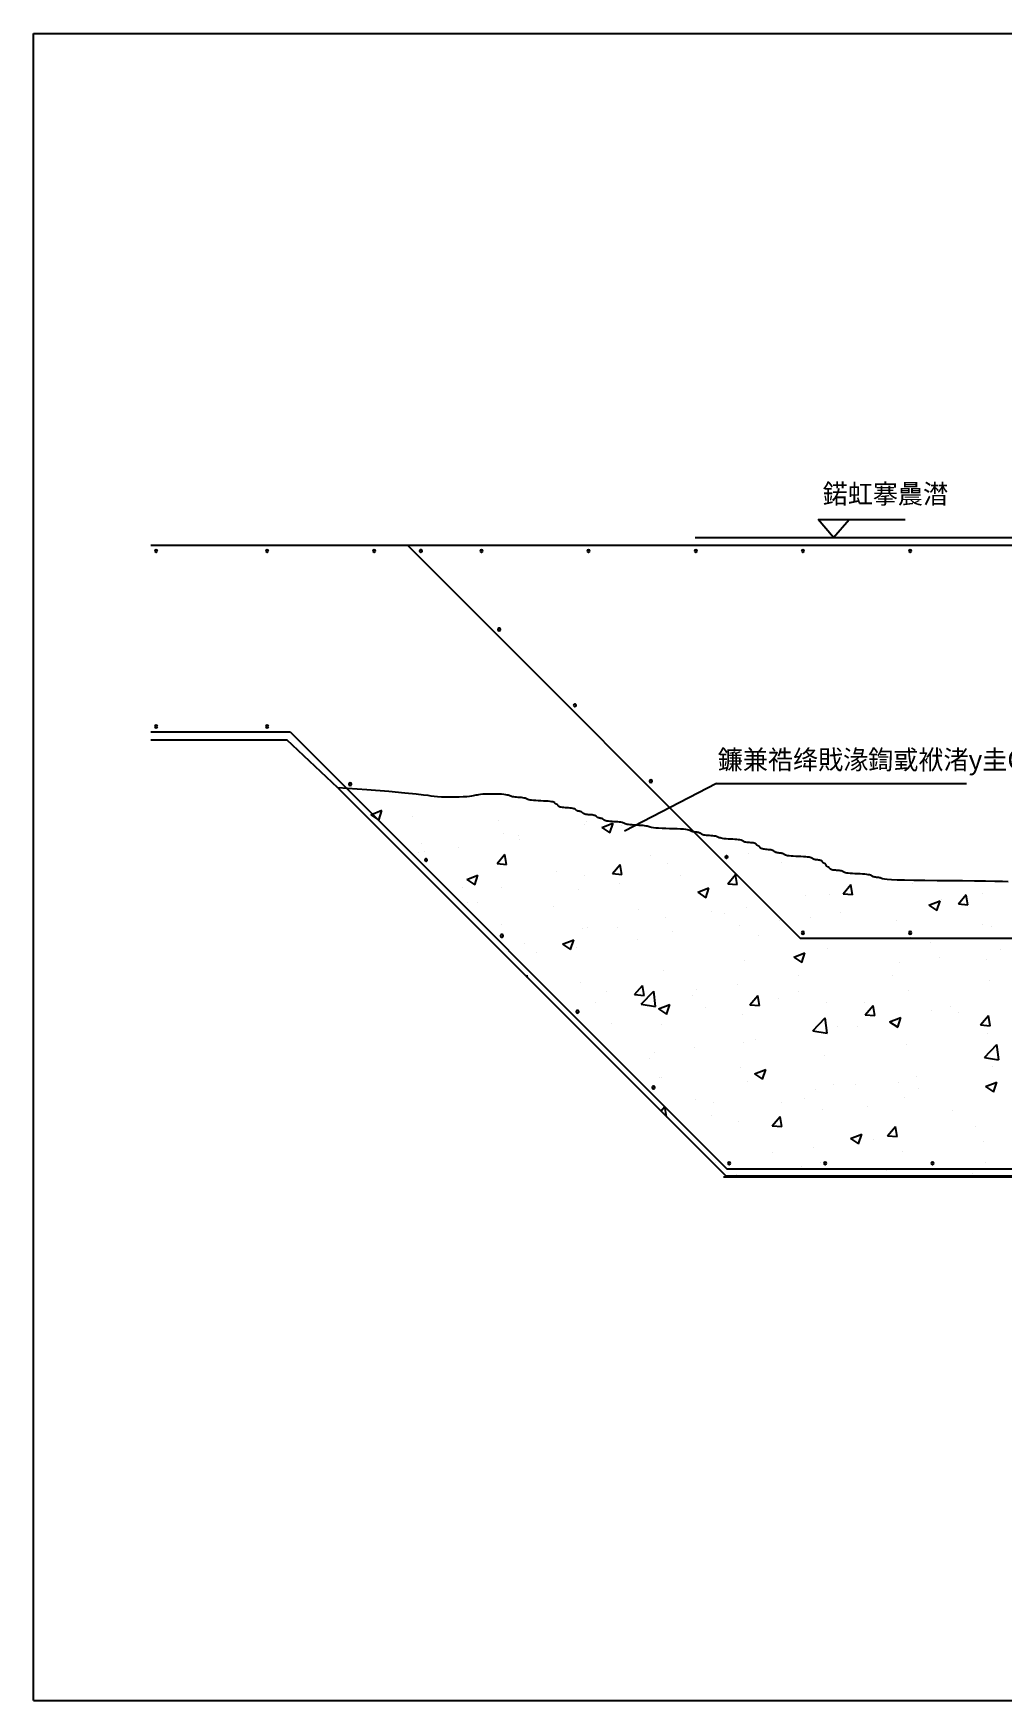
# Model space of a CAD drawing. Header units: metres. Extents: x 0 to 440, y 0 to 311.
# Drawn here: x 0 to 180.9, y 0 to 311 of the extents above; entities that cross this region are included whole.
import ezdxf

# ---------------------------------------------------------------- set-up
doc = ezdxf.new("R2010")
doc.units = ezdxf.units.M
doc.layers.add(' ', color=7, linetype='Continuous')

msp = doc.modelspace()

# ---------------------------------------------------------------- linework, layer by layer
at = {"layer": ' '}
for p, q in [((146.43, 220.32), (162.69, 220.32)), ((149.33, 216.94), (146.43, 220.32)), ((149.33, 216.94), (152.23, 220.32)), ((21.93, 179.21), (47.32, 179.21)), ((56.79, 170.26), (47.32, 179.21)), ((127.47, 171.06), (110.29, 162.2)), ((127.47, 171.06), (174.15, 171.06)), ((56.79, 170.26), (129.19, 97.87)), ((62.24, 169.88), (56.79, 170.26)), ((66.35, 169.56), (62.24, 169.88)), ((69.34, 169.3), (66.35, 169.56)), ((71.41, 169.09), (69.34, 169.3)), ((72.78, 168.93), (71.41, 169.09)), ((73.66, 168.81), (72.78, 168.93)), ((74.26, 168.71), (73.66, 168.81)), ((74.8, 168.65), (74.26, 168.71)), ((75.43, 168.59), (74.8, 168.65)), ((76.17, 168.55), (75.43, 168.59)), ((76.98, 168.53), (76.17, 168.55)), ((77.83, 168.52), (76.98, 168.53)), ((78.67, 168.52), (77.83, 168.52)), ((79.48, 168.53), (78.67, 168.52)), ((80.22, 168.56), (79.48, 168.53)), ((80.86, 168.59), (80.22, 168.56)), ((81.36, 168.64), (80.86, 168.59)), ((81.75, 168.69), (81.36, 168.64)), ((82.06, 168.75), (81.75, 168.69)), ((82.32, 168.81), (82.06, 168.75)), ((82.55, 168.87), (82.32, 168.81)), ((82.8, 168.93), (82.55, 168.87)), ((83.09, 168.98), (82.8, 168.93)), ((83.45, 169.02), (83.09, 168.98)), ((83.9, 169.06), (83.45, 169.02)), ((84.43, 169.08), (83.9, 169.06)), ((85.01, 169.1), (84.43, 169.08)), ((85.62, 169.1), (85.01, 169.1)), ((86.22, 169.1), (85.62, 169.1)), ((86.8, 169.08), (86.22, 169.1)), ((87.33, 169.06), (86.8, 169.08)), ((87.78, 169.02), (87.33, 169.06)), ((88.14, 168.98), (87.78, 169.02)), ((88.41, 168.93), (88.14, 168.98)), ((88.63, 168.87), (88.41, 168.93)), ((88.8, 168.81), (88.63, 168.87)), ((88.94, 168.75), (88.8, 168.81)), ((89.07, 168.69), (88.94, 168.75)), ((89.22, 168.64), (89.07, 168.69)), ((89.4, 168.59), (89.22, 168.64)), ((89.63, 168.56), (89.4, 168.59)), ((89.89, 168.53), (89.63, 168.56)), ((90.18, 168.5), (89.89, 168.53)), ((90.49, 168.48), (90.18, 168.5)), ((90.79, 168.46), (90.49, 168.48)), ((91.08, 168.44), (90.79, 168.46)), ((91.34, 168.41), (91.08, 168.44)), ((91.57, 168.37), (91.34, 168.41)), ((91.75, 168.33), (91.57, 168.37)), ((91.89, 168.28), (91.75, 168.33)), ((92.02, 168.22), (91.89, 168.28)), ((92.15, 168.16), (92.02, 168.22)), ((92.29, 168.1), (92.15, 168.16)), ((92.47, 168.04), (92.29, 168.1)), ((92.69, 167.99), (92.47, 168.04)), ((92.97, 167.94), (92.69, 167.99)), ((93.34, 167.91), (92.97, 167.94)), ((60.81, 167.56), (60.81, 167.56)), ((62.95, 165.26), (65.05, 166.07)), ((62.95, 165.26), (64.44, 164.26)), ((64.44, 164.25), (65.05, 166.06)), ((70.8, 164.85), (70.8, 164.85)), ((93.76, 167.88), (93.34, 167.91)), ((94.22, 167.86), (93.76, 167.88)), ((94.71, 167.83), (94.22, 167.86)), ((95.19, 167.81), (94.71, 167.83)), ((95.65, 167.79), (95.19, 167.81)), ((96.08, 167.76), (95.65, 167.79)), ((96.44, 167.73), (96.08, 167.76)), ((96.72, 167.68), (96.44, 167.73)), ((96.94, 167.63), (96.72, 167.68)), ((97.1, 167.57), (96.94, 167.63)), ((97.21, 167.51), (97.1, 167.57)), ((97.28, 167.45), (97.21, 167.51)), ((97.33, 167.39), (97.28, 167.45)), ((97.37, 167.34), (97.33, 167.39)), ((97.41, 167.29), (97.37, 167.34)), ((97.46, 167.26), (97.41, 167.29)), ((97.51, 167.23), (97.46, 167.26)), ((97.57, 167.21), (97.51, 167.23)), ((97.63, 167.19), (97.57, 167.21)), ((97.69, 167.17), (97.63, 167.19)), ((97.75, 167.14), (97.69, 167.17)), ((97.8, 167.11), (97.75, 167.14)), ((97.84, 167.08), (97.8, 167.11)), ((97.88, 167.03), (97.84, 167.08)), ((97.91, 166.98), (97.88, 167.03)), ((97.95, 166.92), (97.91, 166.98)), ((98.01, 166.86), (97.95, 166.92)), ((98.08, 166.8), (98.01, 166.86)), ((98.18, 166.74), (98.08, 166.8)), ((98.31, 166.69), (98.18, 166.74)), ((98.49, 166.65), (98.31, 166.69)), ((98.72, 166.61), (98.49, 166.65)), ((98.98, 166.58), (98.72, 166.61)), ((99.27, 166.56), (98.98, 166.58)), ((99.57, 166.54), (99.27, 166.56)), ((99.88, 166.52), (99.57, 166.54)), ((100.17, 166.49), (99.88, 166.52)), ((100.43, 166.47), (100.17, 166.49)), ((100.66, 166.43), (100.43, 166.47)), ((100.84, 166.38), (100.66, 166.43)), ((100.97, 166.33), (100.84, 166.38)), ((101.08, 166.27), (100.97, 166.33)), ((101.16, 166.21), (101.08, 166.27)), ((101.22, 166.15), (101.16, 166.21)), ((101.28, 166.09), (101.22, 166.15)), ((101.34, 166.04), (101.28, 166.09)), ((101.41, 166), (101.34, 166.04)), ((101.5, 165.96), (101.41, 166)), ((101.61, 165.93), (101.5, 165.96)), ((101.73, 165.91), (101.61, 165.93)), ((101.85, 165.89), (101.73, 165.91)), ((101.97, 165.87), (101.85, 165.89)), ((102.08, 165.85), (101.97, 165.87)), ((102.19, 165.82), (102.08, 165.85)), ((102.28, 165.78), (102.19, 165.82)), ((102.35, 165.74), (102.28, 165.78)), ((102.41, 165.68), (102.35, 165.74)), ((102.47, 165.63), (102.41, 165.68)), ((102.52, 165.56), (102.47, 165.63)), ((102.59, 165.5), (102.52, 165.56)), ((102.68, 165.45), (102.59, 165.5)), ((102.79, 165.39), (102.68, 165.45)), ((102.93, 165.35), (102.79, 165.39)), ((103.11, 165.31), (102.93, 165.35)), ((103.32, 165.28), (103.11, 165.31)), ((103.55, 165.26), (103.32, 165.28)), ((103.79, 165.24), (103.55, 165.26)), ((104.04, 165.22), (103.79, 165.24)), ((104.27, 165.2), (104.04, 165.22)), ((104.48, 165.17), (104.27, 165.2)), ((104.66, 165.13), (104.48, 165.17)), ((104.8, 165.09), (104.66, 165.13)), ((104.91, 165.03), (104.8, 165.09)), ((105, 164.98), (104.91, 165.03)), ((105.07, 164.92), (105, 164.98)), ((105.12, 164.86), (105.07, 164.92)), ((105.18, 164.8), (105.12, 164.86)), ((86.81, 164.17), (86.81, 164.17)), ((87.65, 161.72), (87.65, 161.72)), ((102.83, 163.49), (102.83, 163.49)), ((103.23, 163.97), (103.23, 163.97)), ((105.24, 164.75), (105.18, 164.8)), ((105.31, 164.7), (105.24, 164.75)), ((105.4, 164.66), (105.31, 164.7)), ((105.51, 164.64), (105.4, 164.66)), ((105.62, 164.61), (105.51, 164.64)), ((105.74, 164.59), (105.62, 164.61)), ((105.86, 164.57), (105.74, 164.59)), ((105.98, 164.55), (105.86, 164.57)), ((106.08, 164.52), (105.98, 164.55)), ((106.06, 162.86), (108.16, 163.67)), ((106.06, 162.86), (107.55, 161.85)), ((106.18, 164.48), (106.08, 164.52)), ((106.25, 164.44), (106.18, 164.48)), ((106.31, 164.39), (106.25, 164.44)), ((106.37, 164.33), (106.31, 164.39)), ((106.45, 164.27), (106.37, 164.33)), ((106.54, 164.21), (106.45, 164.27)), ((106.66, 164.15), (106.54, 164.21)), ((106.83, 164.1), (106.66, 164.15)), ((107.04, 164.05), (106.83, 164.1)), ((107.31, 164.02), (107.04, 164.05)), ((107.63, 163.99), (107.31, 164.02)), ((107.56, 161.85), (108.17, 163.66)), ((107.98, 163.96), (107.63, 163.99)), ((108.34, 163.94), (107.98, 163.96)), ((108.7, 163.92), (108.34, 163.94)), ((109.05, 163.9), (108.7, 163.92)), ((109.37, 163.87), (109.05, 163.9)), ((109.64, 163.84), (109.37, 163.87)), ((109.85, 163.79), (109.64, 163.84)), ((109.68, 163.2), (109.68, 163.2)), ((110.02, 163.74), (109.85, 163.79)), ((110.17, 163.68), (110.02, 163.74)), ((110.3, 163.62), (110.17, 163.68)), ((110.44, 163.56), (110.3, 163.62)), ((110.6, 163.5), (110.44, 163.56)), ((110.79, 163.45), (110.6, 163.5)), ((111.04, 163.4), (110.79, 163.45)), ((111.36, 163.37), (111.04, 163.4)), ((111.73, 163.34), (111.36, 163.37)), ((112.14, 163.32), (111.73, 163.34)), ((112.56, 163.29), (112.14, 163.32)), ((112.98, 163.27), (112.56, 163.29)), ((113.39, 163.25), (112.98, 163.27)), ((113.76, 163.22), (113.39, 163.25)), ((114.07, 163.19), (113.76, 163.22)), ((114.33, 163.14), (114.07, 163.19)), ((114.53, 163.09), (114.33, 163.14)), ((114.71, 163.03), (114.53, 163.09)), ((114.9, 162.97), (114.71, 163.03)), ((115.11, 162.91), (114.9, 162.97)), ((115.37, 162.85), (115.11, 162.91)), ((115.7, 162.8), (115.37, 162.85)), ((116.13, 162.75), (115.7, 162.8)), ((116.67, 162.72), (116.13, 162.75)), ((117.31, 162.69), (116.67, 162.72)), ((118, 162.67), (117.31, 162.69)), ((118.73, 162.65), (118, 162.67)), ((119.45, 162.63), (118.73, 162.65)), ((120.15, 162.6), (119.45, 162.63)), ((120.78, 162.57), (120.15, 162.6)), ((121.32, 162.54), (120.78, 162.57)), ((121.75, 162.49), (121.32, 162.54)), ((122.08, 162.44), (121.75, 162.49)), ((122.32, 162.38), (122.08, 162.44)), ((122.5, 162.32), (122.32, 162.38)), ((122.63, 162.26), (122.5, 162.32)), ((122.74, 162.2), (122.63, 162.26)), ((122.84, 162.15), (122.74, 162.2)), ((122.95, 162.11), (122.84, 162.15)), ((123.08, 162.07), (122.95, 162.11)), ((123.24, 162.04), (123.08, 162.07)), ((123.41, 162.02), (123.24, 162.04)), ((123.6, 162), (123.41, 162.02)), ((123.78, 161.98), (123.6, 162)), ((123.95, 161.95), (123.78, 161.98)), ((124.11, 161.93), (123.95, 161.95)), ((124.24, 161.89), (124.11, 161.93)), ((124.35, 161.84), (124.24, 161.89)), ((124.44, 161.79), (124.35, 161.84)), ((124.52, 161.73), (124.44, 161.79)), ((124.6, 161.67), (124.52, 161.73)), ((72.49, 159.8), (72.49, 159.8)), ((79.38, 159.21), (79.38, 159.21)), ((90.44, 161.3), (90.44, 161.3)), ((90.74, 160.7), (90.74, 160.7)), ((124.68, 161.61), (124.6, 161.67)), ((124.79, 161.56), (124.68, 161.61)), ((124.93, 161.5), (124.79, 161.56)), ((125.11, 161.46), (124.93, 161.5)), ((125.34, 161.42), (125.11, 161.46)), ((125.6, 161.39), (125.34, 161.42)), ((125.89, 161.37), (125.6, 161.39)), ((126.19, 161.35), (125.89, 161.37)), ((126.49, 161.33), (126.19, 161.35)), ((126.78, 161.31), (126.49, 161.33)), ((127.05, 161.28), (126.78, 161.31)), ((127.27, 161.24), (127.05, 161.28)), ((127.45, 161.2), (127.27, 161.24)), ((127.6, 161.14), (127.45, 161.2)), ((127.72, 161.09), (127.6, 161.14)), ((127.84, 161.03), (127.72, 161.09)), ((127.97, 160.96), (127.84, 161.03)), ((128.13, 160.91), (127.97, 160.96)), ((128.32, 160.85), (128.13, 160.91)), ((128.57, 160.81), (128.32, 160.85)), ((128.89, 160.77), (128.57, 160.81)), ((129.26, 160.74), (128.89, 160.77)), ((129.66, 160.72), (129.26, 160.74)), ((130.09, 160.7), (129.66, 160.72)), ((130.51, 160.68), (130.09, 160.7)), ((130.92, 160.66), (130.51, 160.68)), ((131.29, 160.63), (130.92, 160.66)), ((131.6, 160.59), (131.29, 160.63)), ((131.85, 160.55), (131.6, 160.59)), ((132.05, 160.49), (131.85, 160.55)), ((132.2, 160.44), (132.05, 160.49)), ((132.32, 160.38), (132.2, 160.44)), ((132.43, 160.32), (132.32, 160.38)), ((132.53, 160.26), (132.43, 160.32)), ((132.65, 160.21), (132.53, 160.26)), ((132.79, 160.16), (132.65, 160.21)), ((132.97, 160.12), (132.79, 160.16)), ((133.19, 160.1), (132.97, 160.12)), ((133.42, 160.07), (133.19, 160.1)), ((133.66, 160.05), (133.42, 160.07)), ((133.9, 160.03), (133.66, 160.05)), ((134.13, 160.01), (133.9, 160.03)), ((134.34, 159.98), (134.13, 160.01)), ((134.52, 159.94), (134.34, 159.98)), ((134.67, 159.9), (134.52, 159.94)), ((134.78, 159.85), (134.67, 159.9)), ((134.86, 159.79), (134.78, 159.85)), ((134.92, 159.73), (134.86, 159.79)), ((134.96, 159.67), (134.92, 159.73)), ((135, 159.61), (134.96, 159.67)), ((135.03, 159.56), (135, 159.61)), ((135.07, 159.51), (135.03, 159.56)), ((135.11, 159.48), (135.07, 159.51)), ((135.16, 159.45), (135.11, 159.48)), ((135.22, 159.42), (135.16, 159.45)), ((135.28, 159.4), (135.22, 159.42)), ((135.34, 159.38), (135.28, 159.4)), ((135.4, 159.36), (135.34, 159.38)), ((135.45, 159.33), (135.4, 159.36)), ((135.5, 159.3), (135.45, 159.33)), ((135.53, 159.25), (135.5, 159.3)), ((135.57, 159.2), (135.53, 159.25)), ((135.6, 159.14), (135.57, 159.2)), ((135.65, 159.08), (135.6, 159.14)), ((135.71, 159.02), (135.65, 159.08)), ((135.79, 158.96), (135.71, 159.02)), ((135.9, 158.91), (135.79, 158.96)), ((136.04, 158.86), (135.9, 158.91)), ((136.22, 158.83), (136.04, 158.86)), ((136.43, 158.8), (136.22, 158.83)), ((136.66, 158.78), (136.43, 158.8)), ((136.9, 158.76), (136.66, 158.78)), ((137.15, 158.73), (136.9, 158.76)), ((137.38, 158.71), (137.15, 158.73)), ((137.59, 158.68), (137.38, 158.71)), ((137.77, 158.65), (137.59, 158.68)), ((137.91, 158.6), (137.77, 158.65)), ((71.87, 158.22), (71.87, 158.22)), ((72.94, 158.3), (72.94, 158.3)), ((86.52, 156.14), (87.97, 157.87)), ((86.52, 156.14), (88.32, 155.99)), ((88.32, 155.98), (87.97, 157.86)), ((108.04, 154.26), (109.49, 155.99)), ((109.84, 154.1), (109.49, 155.98)), ((115.12, 157.72), (115.12, 157.72)), ((118.27, 156.1), (118.27, 156.1)), ((133.42, 158.02), (133.42, 158.02)), ((138.03, 158.55), (137.91, 158.6)), ((138.11, 158.49), (138.03, 158.55)), ((138.19, 158.43), (138.11, 158.49)), ((138.26, 158.37), (138.19, 158.43)), ((138.33, 158.31), (138.26, 158.37)), ((138.42, 158.26), (138.33, 158.31)), ((138.53, 158.21), (138.42, 158.26)), ((138.66, 158.18), (138.53, 158.21)), ((138.82, 158.15), (138.66, 158.18)), ((139, 158.13), (138.82, 158.15)), ((139.18, 158.11), (139, 158.13)), ((139.36, 158.09), (139.18, 158.11)), ((139.53, 158.06), (139.36, 158.09)), ((139.69, 158.03), (139.53, 158.06)), ((139.61, 156.35), (139.61, 156.35)), ((139.83, 158), (139.69, 158.03)), ((139.94, 157.95), (139.83, 158)), ((140.03, 157.9), (139.94, 157.95)), ((140.12, 157.84), (140.03, 157.9)), ((140.22, 157.78), (140.12, 157.84)), ((140.35, 157.72), (140.22, 157.78)), ((140.51, 157.66), (140.35, 157.72)), ((140.73, 157.61), (140.51, 157.66)), ((141.02, 157.57), (140.73, 157.61)), ((141.38, 157.53), (141.02, 157.57)), ((141.8, 157.5), (141.38, 157.53)), ((142.26, 157.48), (141.8, 157.5)), ((142.75, 157.46), (142.26, 157.48)), ((143.23, 157.44), (142.75, 157.46)), ((143.69, 157.41), (143.23, 157.44)), ((144.12, 157.39), (143.69, 157.41)), ((144.48, 157.35), (144.12, 157.39)), ((144.77, 157.31), (144.48, 157.35)), ((144.98, 157.25), (144.77, 157.31)), ((145.15, 157.19), (144.98, 157.25)), ((145.28, 157.13), (145.15, 157.19)), ((145.38, 157.07), (145.28, 157.13)), ((145.47, 157.02), (145.38, 157.07)), ((145.56, 156.96), (145.47, 157.02)), ((145.67, 156.92), (145.56, 156.96)), ((145.8, 156.88), (145.67, 156.92)), ((145.96, 156.85), (145.8, 156.88)), ((146.14, 156.83), (145.96, 156.85)), ((146.32, 156.81), (146.14, 156.83)), ((146.5, 156.79), (146.32, 156.81)), ((146.67, 156.77), (146.5, 156.79)), ((146.83, 156.74), (146.67, 156.77)), ((146.97, 156.7), (146.83, 156.74)), ((147.07, 156.66), (146.97, 156.7)), ((147.16, 156.6), (147.07, 156.66)), ((147.22, 156.55), (147.16, 156.6)), ((147.27, 156.49), (147.22, 156.55)), ((147.3, 156.43), (147.27, 156.49)), ((147.33, 156.37), (147.3, 156.43)), ((147.36, 156.31), (147.33, 156.37)), ((147.4, 156.27), (147.36, 156.31)), ((147.45, 156.23), (147.4, 156.27)), ((147.5, 156.21), (147.45, 156.23)), ((147.56, 156.18), (147.5, 156.21)), ((147.62, 156.16), (147.56, 156.18)), ((147.68, 156.14), (147.62, 156.16)), ((147.74, 156.12), (147.68, 156.14)), ((147.79, 156.09), (147.74, 156.12)), ((147.83, 156.05), (147.79, 156.09)), ((147.87, 156.01), (147.83, 156.05)), ((147.9, 155.96), (147.87, 156.01)), ((147.92, 155.9), (147.9, 155.96)), ((147.94, 155.84), (147.92, 155.9)), ((147.96, 155.78), (147.94, 155.84)), ((147.99, 155.72), (147.96, 155.78)), ((148.01, 155.67), (147.99, 155.72)), ((148.05, 155.62), (148.01, 155.67)), ((148.09, 155.59), (148.05, 155.62)), ((148.15, 155.56), (148.09, 155.59)), ((148.21, 155.53), (148.15, 155.56)), ((148.27, 155.51), (148.21, 155.53)), ((148.33, 155.49), (148.27, 155.51)), ((80.86, 153.18), (82.96, 153.99)), ((80.86, 153.18), (82.35, 152.18)), ((82.35, 152.17), (82.96, 153.98)), ((97.62, 154.71), (97.62, 154.71)), ((102.86, 153.99), (102.86, 153.99)), ((108.04, 154.26), (109.84, 154.11)), ((120.67, 153.85), (120.67, 153.85)), ((129.56, 152.38), (131.01, 154.1)), ((131.36, 152.22), (131.01, 154.1)), ((148.38, 155.47), (148.33, 155.49)), ((148.44, 155.44), (148.38, 155.47)), ((148.48, 155.4), (148.44, 155.44)), ((148.52, 155.36), (148.48, 155.4)), ((148.55, 155.31), (148.52, 155.36)), ((148.59, 155.25), (148.55, 155.31)), ((148.63, 155.19), (148.59, 155.25)), ((148.69, 155.13), (148.63, 155.19)), ((148.77, 155.07), (148.69, 155.13)), ((148.88, 155.02), (148.77, 155.07)), ((149.02, 154.97), (148.88, 155.02)), ((149.2, 154.94), (149.02, 154.97)), ((149.42, 154.91), (149.2, 154.94)), ((149.65, 154.89), (149.42, 154.91)), ((149.89, 154.86), (149.65, 154.89)), ((150.13, 154.84), (149.89, 154.86)), ((150.36, 154.82), (150.13, 154.84)), ((150.57, 154.79), (150.36, 154.82)), ((150.75, 154.76), (150.57, 154.79)), ((150.9, 154.71), (150.75, 154.76)), ((151.02, 154.66), (150.9, 154.71)), ((151.13, 154.6), (151.02, 154.66)), ((151.24, 154.54), (151.13, 154.6)), ((151.38, 154.48), (151.24, 154.54)), ((151.55, 154.42), (151.38, 154.48)), ((151.77, 154.37), (151.55, 154.42)), ((152.05, 154.32), (151.77, 154.37)), ((152.41, 154.29), (152.05, 154.32)), ((152.84, 154.26), (152.41, 154.29)), ((153.3, 154.24), (152.84, 154.26)), ((153.78, 154.22), (153.3, 154.24)), ((154.27, 154.2), (153.78, 154.22)), ((154.73, 154.17), (154.27, 154.2)), ((155.15, 154.14), (154.73, 154.17)), ((155.52, 154.11), (155.15, 154.14)), ((155.8, 154.06), (155.52, 154.11)), ((156.02, 154.01), (155.8, 154.06)), ((156.19, 153.95), (156.02, 154.01)), ((156.31, 153.89), (156.19, 153.95)), ((156.41, 153.83), (156.31, 153.89)), ((156.5, 153.77), (156.41, 153.83)), ((156.6, 153.72), (156.5, 153.77)), ((156.71, 153.68), (156.6, 153.72)), ((156.84, 153.64), (156.71, 153.68)), ((157, 153.61), (156.84, 153.64)), ((157.17, 153.59), (157, 153.61)), ((157.35, 153.57), (157.17, 153.59)), ((157.54, 153.55), (157.35, 153.57)), ((157.71, 153.52), (157.54, 153.55)), ((157.87, 153.5), (157.71, 153.52)), ((158, 153.46), (157.87, 153.5)), ((158.12, 153.41), (158, 153.46)), ((158.26, 153.36), (158.12, 153.41)), ((158.47, 153.3), (158.26, 153.36)), ((158.82, 153.24), (158.47, 153.3)), ((159.34, 153.18), (158.82, 153.24)), ((160.1, 153.12), (159.34, 153.18)), ((161.16, 153.07), (160.1, 153.12)), ((162.55, 153.03), (161.16, 153.07)), ((164.31, 152.99), (162.55, 153.03)), ((164.04, 152.39), (164.04, 152.39)), ((166.37, 152.96), (164.31, 152.99)), ((168.63, 152.94), (166.37, 152.96)), ((170.99, 152.92), (168.63, 152.94)), ((173.35, 152.9), (170.99, 152.92)), ((175.6, 152.87), (173.35, 152.9)), ((177.66, 152.85), (175.6, 152.87)), ((179.43, 152.81), (177.66, 152.85)), ((180.82, 152.77), (179.43, 152.81)), ((181.87, 152.71), (180.82, 152.77)), ((80.13, 151.71), (80.13, 151.71)), ((87.28, 151.74), (87.28, 151.74)), ((101.79, 151.37), (101.79, 151.37)), ((109.3, 152.36), (109.3, 152.36)), ((123.97, 150.78), (126.07, 151.59)), ((123.97, 150.78), (125.46, 149.77)), ((125.47, 149.77), (126.07, 151.58)), ((129.56, 152.38), (131.35, 152.22)), ((144.07, 150.22), (144.07, 150.22)), ((148.64, 150.28), (148.64, 150.28)), ((151.08, 150.5), (152.52, 152.22)), ((151.08, 150.5), (152.87, 150.34)), ((152.88, 150.33), (152.53, 152.21)), ((169.54, 149.49), (169.54, 149.49)), ((172.6, 148.61), (174.04, 150.34)), ((174.39, 148.45), (174.05, 150.33)), ((177.05, 150.48), (177.05, 150.48)), ((80.97, 148.84), (80.97, 148.84)), ((82.85, 148.87), (82.85, 148.87)), ((96.99, 148.16), (96.99, 148.16)), ((113, 147.49), (113, 147.49)), ((126.58, 147.22), (126.58, 147.22)), ((129.02, 146.81), (129.02, 146.81)), ((133.05, 148.03), (133.05, 148.03)), ((150.59, 147), (150.59, 147)), ((167.08, 148.38), (169.18, 149.18)), ((167.08, 148.38), (168.58, 147.37)), ((168.58, 147.37), (169.19, 149.18)), ((172.6, 148.61), (174.39, 148.46)), ((87.3, 144.81), (87.3, 144.81)), ((102.5, 144), (102.5, 144)), ((103.31, 144.13), (103.31, 144.13)), ((109.08, 144.21), (109.08, 144.21)), ((117.9, 146.11), (117.9, 146.11)), ((119.33, 143.46), (119.33, 143.46)), ((131.72, 144.51), (131.72, 144.51)), ((139.23, 145.5), (139.23, 145.5)), ((145.03, 146.13), (145.03, 146.13)), ((161.05, 145.46), (161.05, 145.46)), ((177.06, 144.78), (177.06, 144.78)), ((178.83, 144.33), (178.83, 144.33)), ((86.92, 141.75), (86.92, 141.75)), ((91.59, 141.21), (91.59, 141.21)), ((98.76, 141.11), (100.86, 141.91)), ((98.76, 141.11), (100.25, 140.1)), ((100.26, 140.09), (100.87, 141.91)), ((101.41, 140.52), (101.41, 140.52)), ((112.77, 142.02), (112.77, 142.02)), ((135.34, 142.78), (135.34, 142.78)), ((148.27, 140.3), (148.27, 140.3)), ((151.36, 142.1), (151.36, 142.1)), ((163.67, 142.41), (163.67, 142.41)), ((167.37, 141.43), (167.37, 141.43)), ((180.52, 140.14), (180.52, 140.14)), ((93.9, 139.53), (93.9, 139.53)), ((132.69, 138.05), (132.69, 138.05)), ((141.88, 138.7), (143.98, 139.51)), ((141.88, 138.7), (143.37, 137.7)), ((143.37, 137.69), (143.98, 139.5)), ((161.65, 137.66), (161.65, 137.66)), ((169.16, 138.65), (169.16, 138.65)), ((177.83, 138.33), (177.83, 138.33)), ((91.96, 135.1), (92.13, 135.3)), ((92.22, 134.83), (92.14, 135.3)), ((102.13, 134.01), (102.13, 134.01)), ((117.54, 136.13), (117.54, 136.13)), ((142.7, 135.17), (142.7, 135.17)), ((160.33, 135.32), (160.33, 135.32)), ((178.46, 134.34), (178.46, 134.34)), ((107.03, 132.24), (107.03, 132.24)), ((112.2, 131.7), (113.65, 133.42)), ((112.2, 131.7), (114, 131.54)), ((113.42, 129.9), (115.76, 132.33)), ((114, 131.53), (113.66, 133.41)), ((116.09, 129.48), (115.76, 132.33)), ((123.05, 131.56), (123.05, 131.56)), ((123.83, 132.68), (123.83, 132.68)), ((131.34, 133.67), (131.34, 133.67)), ((133.72, 129.81), (135.17, 131.54)), ((135.52, 129.65), (135.17, 131.53)), ((139.06, 130.88), (139.06, 130.88)), ((142.83, 132.32), (142.83, 132.32)), ((163.31, 132.42), (163.31, 132.42)), ((104.88, 130.19), (104.88, 130.19)), ((113.42, 129.9), (116.09, 129.48)), ((116.67, 129.03), (118.77, 129.83)), ((116.67, 129.03), (118.16, 128.02)), ((118.17, 128.01), (118.77, 129.83)), ((125.34, 129.32), (125.34, 129.32)), ((132.32, 128.06), (132.32, 128.06)), ((133.72, 129.81), (135.52, 129.66)), ((147.91, 130.31), (147.91, 130.31)), ((155.08, 130.21), (155.08, 130.21)), ((155.24, 127.93), (156.69, 129.66)), ((155.24, 127.93), (157.03, 127.77)), ((157.04, 127.77), (156.69, 129.65)), ((167.52, 128.74), (167.52, 128.74)), ((171.09, 129.53), (171.09, 129.53)), ((172.63, 128.31), (172.63, 128.31)), ((176.76, 126.05), (178.2, 127.77)), ((178.56, 125.89), (178.21, 127.77)), ((107.84, 126.31), (107.84, 126.31)), ((117.17, 126.14), (117.17, 126.14)), ((145.44, 124.93), (147.77, 127.37)), ((145.44, 124.93), (148.1, 124.52)), ((148.11, 124.51), (147.78, 127.36)), ((150.02, 125.73), (150.02, 125.73)), ((153.75, 125.83), (153.75, 125.83)), ((159.78, 126.62), (161.88, 127.43)), ((159.78, 126.62), (161.28, 125.62)), ((161.26, 126.82), (161.26, 126.82)), ((161.28, 125.61), (161.89, 127.42)), ((176.76, 126.05), (178.55, 125.89)), ((123.45, 121.84), (123.45, 121.84)), ((132.53, 122.73), (132.53, 122.73)), ((134.81, 123.33), (134.81, 123.33)), ((162.94, 122.43), (162.94, 122.43)), ((177.45, 119.96), (179.79, 122.4)), ((178.1, 124.35), (178.1, 124.35)), ((180.13, 119.54), (179.79, 122.39)), ((115.03, 119.73), (115.03, 119.73)), ((115.94, 120.85), (115.94, 120.85)), ((147.54, 120.32), (147.54, 120.32)), ((177.45, 119.96), (180.12, 119.55)), ((178.98, 118.24), (178.98, 118.24)), ((116.81, 116.15), (116.81, 116.15)), ((117.21, 116.23), (117.21, 116.23)), ((131.96, 118.07), (131.96, 118.07)), ((133.22, 115.56), (133.22, 115.56)), ((134.58, 116.95), (136.68, 117.75)), ((134.58, 116.95), (136.07, 115.94)), ((136.07, 115.94), (136.68, 117.75)), ((161.48, 115.24), (161.48, 115.24)), ((164.73, 116.48), (164.73, 116.48)), ((177.69, 114.55), (179.79, 115.35)), ((179.19, 113.53), (179.8, 115.35)), ((123.53, 112.2), (123.53, 112.2)), ((143.98, 112.23), (143.98, 112.23)), ((145.86, 113.99), (145.86, 113.99)), ((149.23, 114.88), (149.23, 114.88)), ((153.37, 114.98), (153.37, 114.98)), ((162.58, 112.45), (162.58, 112.45)), ((165.25, 114.2), (165.25, 114.2)), ((177.69, 114.55), (179.18, 113.54)), ((177.73, 114.37), (177.73, 114.37)), ((117.08, 109.98), (117.81, 110.85)), ((118.16, 108.97), (117.82, 110.85)), ((118.07, 108.98), (118.16, 108.97)), ((126.49, 109.23), (126.49, 109.23)), ((126.92, 111.5), (126.92, 111.5)), ((137.89, 107.25), (139.33, 108.97)), ((139.68, 107.09), (139.34, 108.97)), ((139.55, 111.53), (139.55, 111.53)), ((147.18, 110.34), (147.18, 110.34)), ((155.56, 110.85), (155.56, 110.85)), ((171.57, 110.17), (171.57, 110.17)), ((131.6, 108.09), (131.6, 108.09)), ((137.89, 107.25), (139.68, 107.09)), ((159.4, 105.37), (160.85, 107.09)), ((161.2, 105.2), (160.85, 107.08)), ((175.79, 107.14), (175.79, 107.14)), ((145.48, 103.15), (145.48, 103.15)), ((152.48, 104.87), (154.58, 105.68)), ((152.48, 104.87), (153.98, 103.86)), ((153.98, 103.86), (154.59, 105.67)), ((156.84, 104.65), (156.84, 104.65)), ((159.4, 105.37), (161.2, 105.21)), ((177.37, 104.38), (177.37, 104.38)), ((127.25, 100.31), (127.25, 100.31)), ((137.97, 102.16), (137.97, 102.16)), ((143.27, 99.63), (143.27, 99.63)), ((146.81, 100.35), (146.81, 100.35)), ((162.21, 102.46), (162.21, 102.46)), ((177.74, 100.34), (177.74, 100.34)), ((128.81, 97.72), (325.4, 97.72)), ((129.19, 97.87), (186.94, 97.87)), ((131.23, 98.1), (131.23, 98.1)), ((159.28, 98.95), (159.28, 98.95)), ((175.3, 98.28), (175.3, 98.28))]:
    msp.add_line(p, q, dxfattribs=at)
for points in [[(184.61, 215.44), (21.93, 215.44)], [(69.87, 215.44), (143.08, 142.22)], [(21.93, 180.71), (47.94, 180.71)], [(47.94, 180.71), (129.43, 99.22)], [(143.08, 142.22), (306.97, 142.22)], [(129.43, 99.22), (324.78, 99.22)]]:
    msp.add_lwpolyline(points, dxfattribs=at)
for points in [[(23.14, 214.44, 1), (22.64, 214.44, 1)], [(43.86, 214.44, 1), (43.36, 214.44, 1)], [(63.86, 214.44, 1), (63.36, 214.44, 1)], [(72.11, 214.61, 1), (72.46, 214.26, 1)], [(72.46, 214.26, 1), (72.11, 214.61, 1)], [(83.86, 214.44, 1), (83.36, 214.44, 1)], [(103.86, 214.44, 1), (103.36, 214.44, 1)], [(123.86, 214.44, 1), (123.36, 214.44, 1)], [(143.86, 214.44, 1), (143.36, 214.44, 1)], [(163.86, 214.44, 1), (163.36, 214.44, 1)], [(22.64, 214.44, 1), (23.14, 214.44, 1)], [(43.36, 214.44, 1), (43.86, 214.44, 1)], [(63.36, 214.44, 1), (63.86, 214.44, 1)], [(83.36, 214.44, 1), (83.86, 214.44, 1)], [(103.36, 214.44, 1), (103.86, 214.44, 1)], [(123.36, 214.44, 1), (123.86, 214.44, 1)], [(143.36, 214.44, 1), (143.86, 214.44, 1)], [(163.36, 214.44, 1), (163.86, 214.44, 1)], [(86.75, 199.97, 1), (87.1, 199.62, 1)], [(87.1, 199.62, 1), (86.75, 199.97, 1)], [(100.89, 185.83, 1), (101.24, 185.47, 1)], [(101.24, 185.47, 1), (100.89, 185.83, 1)], [(23.14, 181.71, 1), (22.64, 181.71, 1)], [(22.64, 181.71, 1), (23.14, 181.71, 1)], [(43.86, 181.71, 1), (43.36, 181.71, 1)], [(43.36, 181.71, 1), (43.86, 181.71, 1)], [(58.95, 171.11, 1), (59.31, 170.76, 1)], [(59.31, 170.76, 1), (58.95, 171.11, 1)], [(115.03, 171.69, 1), (115.39, 171.33, 1)], [(115.39, 171.33, 1), (115.03, 171.69, 1)], [(73.1, 156.97, 1), (73.45, 156.62, 1)], [(73.45, 156.62, 1), (73.1, 156.97, 1)], [(129.17, 157.54, 1), (129.53, 157.19, 1)], [(129.53, 157.19, 1), (129.17, 157.54, 1)], [(143.86, 143.22, 1), (143.36, 143.22, 1)], [(143.36, 143.22, 1), (143.86, 143.22, 1)], [(163.86, 143.22, 1), (163.36, 143.22, 1)], [(163.36, 143.22, 1), (163.86, 143.22, 1)], [(87.24, 142.83, 1), (87.59, 142.47, 1)], [(87.59, 142.47, 1), (87.24, 142.83, 1)], [(101.38, 128.69, 1), (101.73, 128.33, 1)], [(101.73, 128.33, 1), (101.38, 128.69, 1)], [(115.52, 114.54, 1), (115.88, 114.19, 1)], [(115.88, 114.19, 1), (115.52, 114.54, 1)], [(130.09, 100.22, 1), (129.59, 100.22, 1)], [(129.59, 100.22, 1), (130.09, 100.22, 1)], [(148.01, 100.22, 1), (147.51, 100.22, 1)], [(147.51, 100.22, 1), (148.01, 100.22, 1)], [(168.01, 100.22, 1), (167.51, 100.22, 1)], [(167.51, 100.22, 1), (168.01, 100.22, 1)]]:
    msp.add_lwpolyline(points, format="xyb", dxfattribs=at)
for p, q in [((0, 0), (0, 311)), ((0, 311), (440, 311)), ((123.49, 216.94), (320.09, 216.94)), ((0, 0), (440, 0))]:
    msp.add_line(p, q)

# ---------------------------------------------------------------- texts
for s, p in [('鍩虹搴曟澘', (147.29, 223.29)), ('鐮兼祰绛戝湪鍧戜袱渚у圭О鍚屾ヨ繘琛', (127.71, 173.71))]:
    msp.add_text(s, height=3.6).set_placement(p)

doc.saveas('drawing.dxf')
